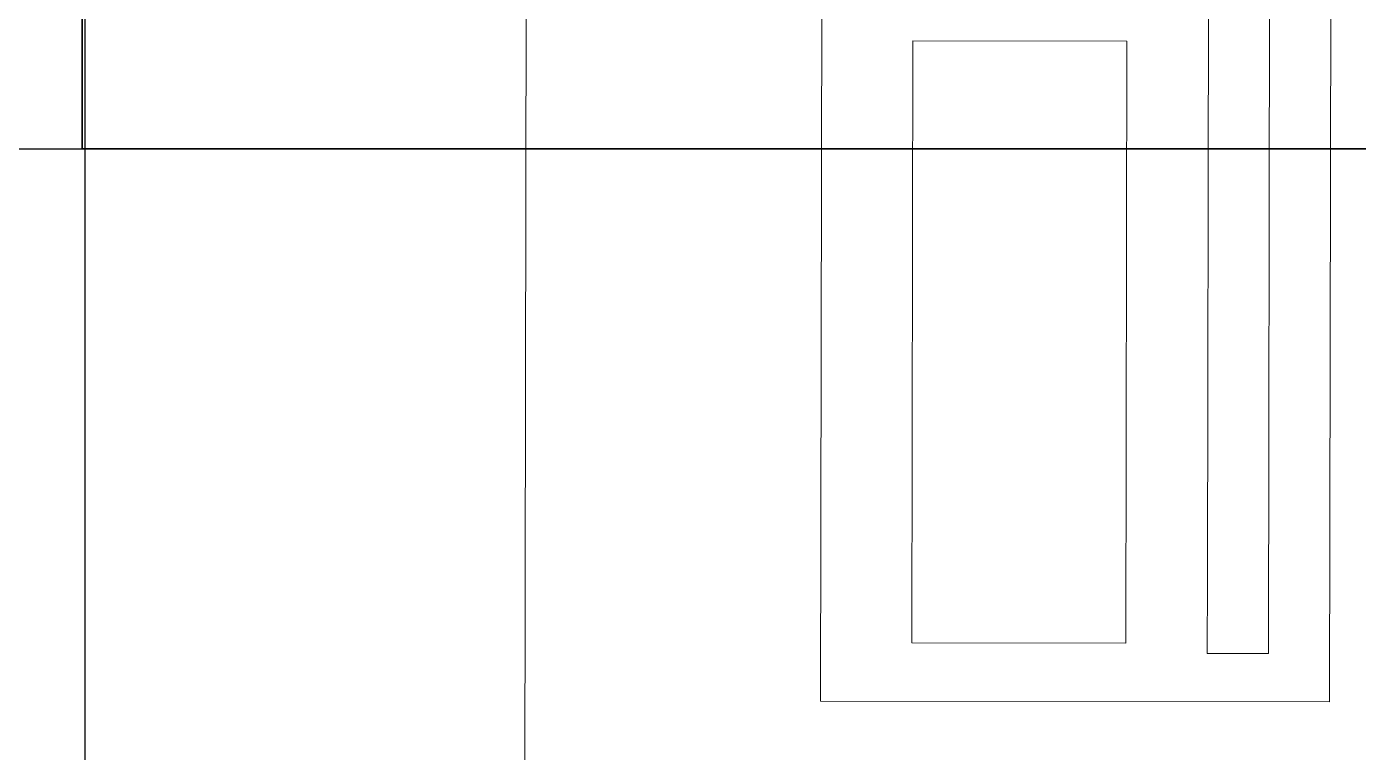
# Model space of a CAD drawing. Extents: x -12260 to 184725, y -29287 to 19916.
# Drawn here: x 37586.4 to 38031.3, y -12431.5 to -12189.2 of the extents above; entities that cross this region are included whole.
import ezdxf
from ezdxf.enums import TextEntityAlignment as Align

# ---------------------------------------------------------------- set-up
doc = ezdxf.new("R2010")
doc.units = 0
doc.header["$LTSCALE"] = 0.25
doc.linetypes.add('DASHDOT', pattern=[25.4, 12.7, -6.35, 0, -6.35])
doc.layers.add('01-First Floor-FUR$0$FALSE CEILING', color=251, linetype='Continuous')
for name, color, linetype, lineweight in [('01-First Floor-FUR$0$LOADING', 253, 'Continuous', 5), ('01-First Floor-FUR$0$TME-MEDICAL EQUIPMENT', 42, 'Continuous', 13), ('E-LITE-CIRC-NUMB', 6, 'Continuous', 25), ('E-LITE-CLNG', 150, 'Continuous', 35), ('E-LITE-CLNG-CNDT', 6, 'DASHDOT', 35), ('E-LITE-CTRL', 6, 'Continuous', 25), ('E-LITE-IDEN', 6, 'Continuous', 25)]:
    doc.layers.add(name, color=color, linetype=linetype, lineweight=lineweight)
doc.styles.add('DC_SIMPLEX', font='SIMPLEX.shx', dxfattribs={"width": 0.7})

# ---------------------------------------------------------------- blocks, each defined once
blk = doc.blocks.new('*U24')
blk.add_lwpolyline([(-300, 300), (-300, -300), (300, -300), (300, 300)], close=True)
at = {"layer": 'E-LITE-CIRC-NUMB', "style": 'DC_SIMPLEX', "width": 0.7, "flags": 8}
blk.add_attdef('CIRCUIT', text='', height=200, rotation=0, dxfattribs=at).set_placement((-473.9, 300), align=Align.RIGHT)
at = {"layer": 'E-LITE-CTRL', "style": 'DC_SIMPLEX', "width": 0.7, "flags": 8}
blk.add_attdef('CONTROL', (1118.9, -935), '', height=200, rotation=360, dxfattribs=at)
at = {"layer": 'E-LITE-IDEN', "style": 'DC_SIMPLEX', "width": 0.7, "flags": 8}
blk.add_attdef('TYPE', (460.41, 457.65), '', height=200, rotation=360, dxfattribs=at)
blk = doc.blocks.new('01-First Floor-FUR$0$workstation')
at = {"layer": '01-First Floor-FUR$0$LOADING'}
for p, q in [((2854.35, -994.87, 0), (2854.249, -1055.87, 0)), ((2827.457, -1004.855, 0), (2827.383, -1049.855, 0)), ((2827.457, -1004.855, 0), (2844.457, -1004.883, 0)), ((2844.457, -1004.883, 0), (2844.383, -1049.883, 0)), ((2829.442, -1039.863, 0), (2829.498, -1006.47, 0)), ((2829.498, -1006.47, 0), (2831.541, -1006.474, 0)), ((2831.541, -1006.474, 0), (2831.537, -1008.969, 0)), ((2834.231, -1026.922, 0), (2834.264, -1006.819, 0)), ((2834.264, -1006.819, 0), (2841.415, -1006.831, 0)), ((2841.415, -1006.831, 0), (2841.382, -1026.934, 0)), ((2831.537, -1008.969, 0), (2831.485, -1039.866, 0)), ((2841.382, -1026.934, 0), (2834.231, -1026.922, 0))]:
    blk.add_line(p, q, dxfattribs=at)
blk = doc.blocks.new('01-First Floor-FUR')
at = {"layer": '01-First Floor-FUR$0$FALSE CEILING', "linetype": 'Continuous'}
for p, q in [((37606, -12830), (37606, -8830)), ((34976, -12230), (38476, -12230))]:
    blk.add_line(p, q, dxfattribs=at)
at = {"layer": '01-First Floor-FUR$0$TME-MEDICAL EQUIPMENT', "xscale": 10, "yscale": 10, "zscale": 10, "rotation": 180}
blk.add_blockref('01-First Floor-FUR$0$workstation', (66296.22, -22463.23, -0.1), dxfattribs=at)

msp = doc.modelspace()

# ---------------------------------------------------------------- block references
at = {"layer": 'E-LITE-CLNG', "xscale": -1}
msp.add_blockref('*U24', (37904.91, -11930, -0.1), dxfattribs=at)
at = {"layer": 'E-LITE-CLNG-CNDT'}
msp.add_blockref('01-First Floor-FUR', (0, 0), dxfattribs=at)

doc.saveas('drawing.dxf')
